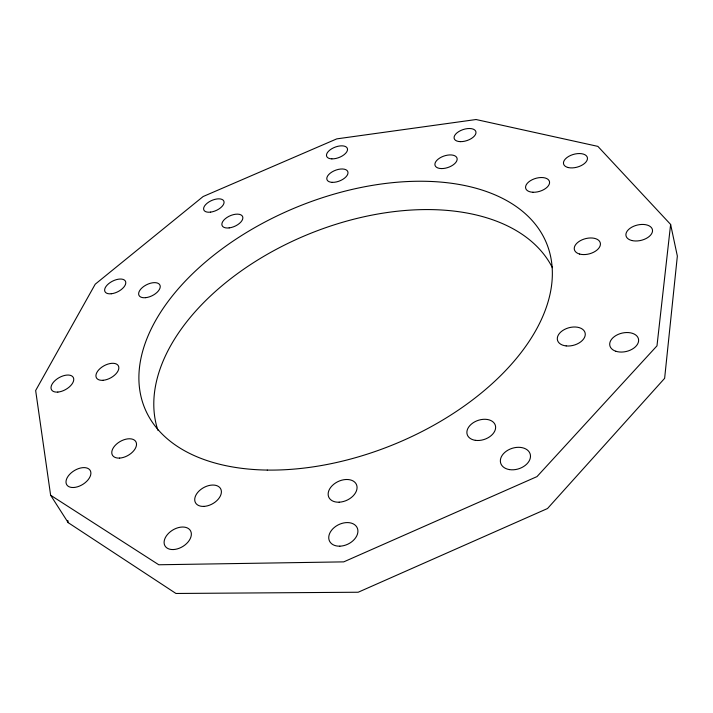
<?xml version="1.0" encoding="UTF-8"?>
<svg xmlns="http://www.w3.org/2000/svg" width="713" height="713" viewBox="0 0 713 713"><rect width="100%" height="100%" fill="white"/><g stroke="black" fill="none" stroke-linecap="round" stroke-linejoin="round"><path stroke-width="1.07" d="M670.621 224.435L656.985 345.841L536.996 476.605L343.746 561.871L158.785 564.767L50.623 495.232L35.65 390.528L95.221 284.202L203.134 196.53L336.768 138.875L476.061 119.526L597.877 146.379L670.621 224.435L677.35 256.083L664.632 378.336L547.513 508.529L358.176 592.236L175.959 593.474L68.172 522.647L50.623 495.232M67.824 520.445L68.172 522.647M157.894 430.278A213.579 129.9 -22.3 0 1 307.606 234.568A213.579 129.9 -22.3 0 1 552.406 267.696M267.241 470.072A217.18 128.206 -22.3 0 0 550.481 255.86A217.18 128.206 -22.3 0 0 219.123 251.074A217.18 128.206 -22.3 0 0 267.241 470.072M339.851 546.176A15.356 10.784 -26 0 0 357.338 528.11A15.356 10.784 -26 0 0 332.784 528.868A15.356 10.784 -26 0 0 339.851 546.176M339.156 502.193A15.214 10.338 -25 0 0 356.491 484.635A15.214 10.338 -25 0 0 332.169 485.696A15.214 10.338 -25 0 0 339.156 502.193M509.501 469.609A15.436 10.757 -17.5 0 0 530.383 454.93A15.436 10.757 -17.5 0 0 506.39 451.142A15.436 10.757 -17.5 0 0 509.501 469.609M475.339 440.322A14.804 10.018 -18.8 0 0 495.562 426.356A14.804 10.018 -18.8 0 0 472.853 422.987A14.804 10.018 -18.8 0 0 475.339 440.322M615.88 351.268A14.697 9.421 -13.2 0 0 638.581 341.171A14.697 9.421 -13.2 0 0 618.011 334.468A14.697 9.421 -13.2 0 0 615.88 351.268M566.167 345.921A14.287 9.073 -15.1 0 0 585.123 332.962A14.287 9.073 -15.1 0 0 562.566 330.618A14.287 9.073 -15.1 0 0 566.167 345.921M631.673 240.486A13.565 7.888 -13.3 0 0 652.493 231.297A13.565 7.888 -13.3 0 0 633.465 226.351A13.565 7.888 -13.3 0 0 631.673 240.486M579.642 254.06A13.378 7.834 -14.8 0 0 600.355 244.916A13.378 7.834 -14.8 0 0 582.022 239.853A13.378 7.834 -14.8 0 0 579.642 254.06M568.323 167.573A12.335 6.64 -15.4 0 0 587.405 159.204A12.335 6.64 -15.4 0 0 570.658 155.407A12.335 6.64 -15.4 0 0 568.323 167.573M532.941 192.252A12.371 6.782 -16.3 0 0 549.482 181.61A12.371 6.782 -16.3 0 0 530.249 180.817A12.371 6.782 -16.3 0 0 532.941 192.252M460.402 141.646A11.381 5.829 -18.1 0 0 475.954 131.976A11.381 5.829 -18.1 0 0 458.717 131.611A11.381 5.829 -18.1 0 0 460.402 141.646M441.222 168.571A11.577 6.069 -18.6 0 0 457.131 158.616A11.577 6.069 -18.6 0 0 439.716 158.045A11.577 6.069 -18.6 0 0 441.222 168.571M331.875 158.874A11.078 5.544 -21 0 0 347.534 149.338A11.078 5.544 -21 0 0 331.598 148.848A11.078 5.544 -21 0 0 331.875 158.874M332.222 182.35A11.167 5.731 -21.2 0 0 348.006 172.653A11.167 5.731 -21.2 0 0 331.937 171.993A11.167 5.731 -21.2 0 0 332.222 182.35M229.167 227.902A11.203 5.757 -23.8 0 0 242.625 216.592A11.203 5.757 -23.8 0 0 225.281 218.722A11.203 5.757 -23.8 0 0 229.167 227.902M210.62 212.118A10.936 5.481 -24 0 0 223.864 201.164A10.936 5.481 -24 0 0 207.028 203.321A10.936 5.481 -24 0 0 210.62 212.118M145.648 297.678A11.666 6.15 -26.3 0 0 160.095 285.53A11.666 6.15 -26.3 0 0 142.564 287.366A11.666 6.15 -26.3 0 0 145.648 297.678M111.273 293.765A11.488 5.918 -26.9 0 0 125.684 281.858A11.488 5.918 -26.9 0 0 108.643 283.685A11.488 5.918 -26.9 0 0 111.273 293.765M103.091 380.287A12.504 6.907 -28.6 0 0 118.741 366.821A12.504 6.907 -28.6 0 0 100.328 368.327A12.504 6.907 -28.6 0 0 103.091 380.287M57.842 392.079A12.495 6.782 -29.6 0 0 73.689 378.621A12.495 6.782 -29.6 0 0 55.632 380.047A12.495 6.782 -29.6 0 0 57.842 392.079M119.641 458.085A13.511 8.003 -29.9 0 0 136.379 443.031A13.511 8.003 -29.9 0 0 116.424 444.19A13.511 8.003 -29.9 0 0 119.641 458.085M73.582 487.505A13.734 8.093 -31.5 0 0 90.809 472.104A13.734 8.093 -31.5 0 0 70.944 473.093A13.734 8.093 -31.5 0 0 73.582 487.505M203.847 506.399A14.394 9.233 -29.2 0 0 221.128 489.911A14.394 9.233 -29.2 0 0 199.203 490.856A14.394 9.233 -29.2 0 0 203.847 506.399M173.188 549.554A14.821 9.634 -31.2 0 0 191.129 532.326A14.821 9.634 -31.2 0 0 168.865 533.012A14.821 9.634 -31.2 0 0 173.188 549.554"/></g></svg>
